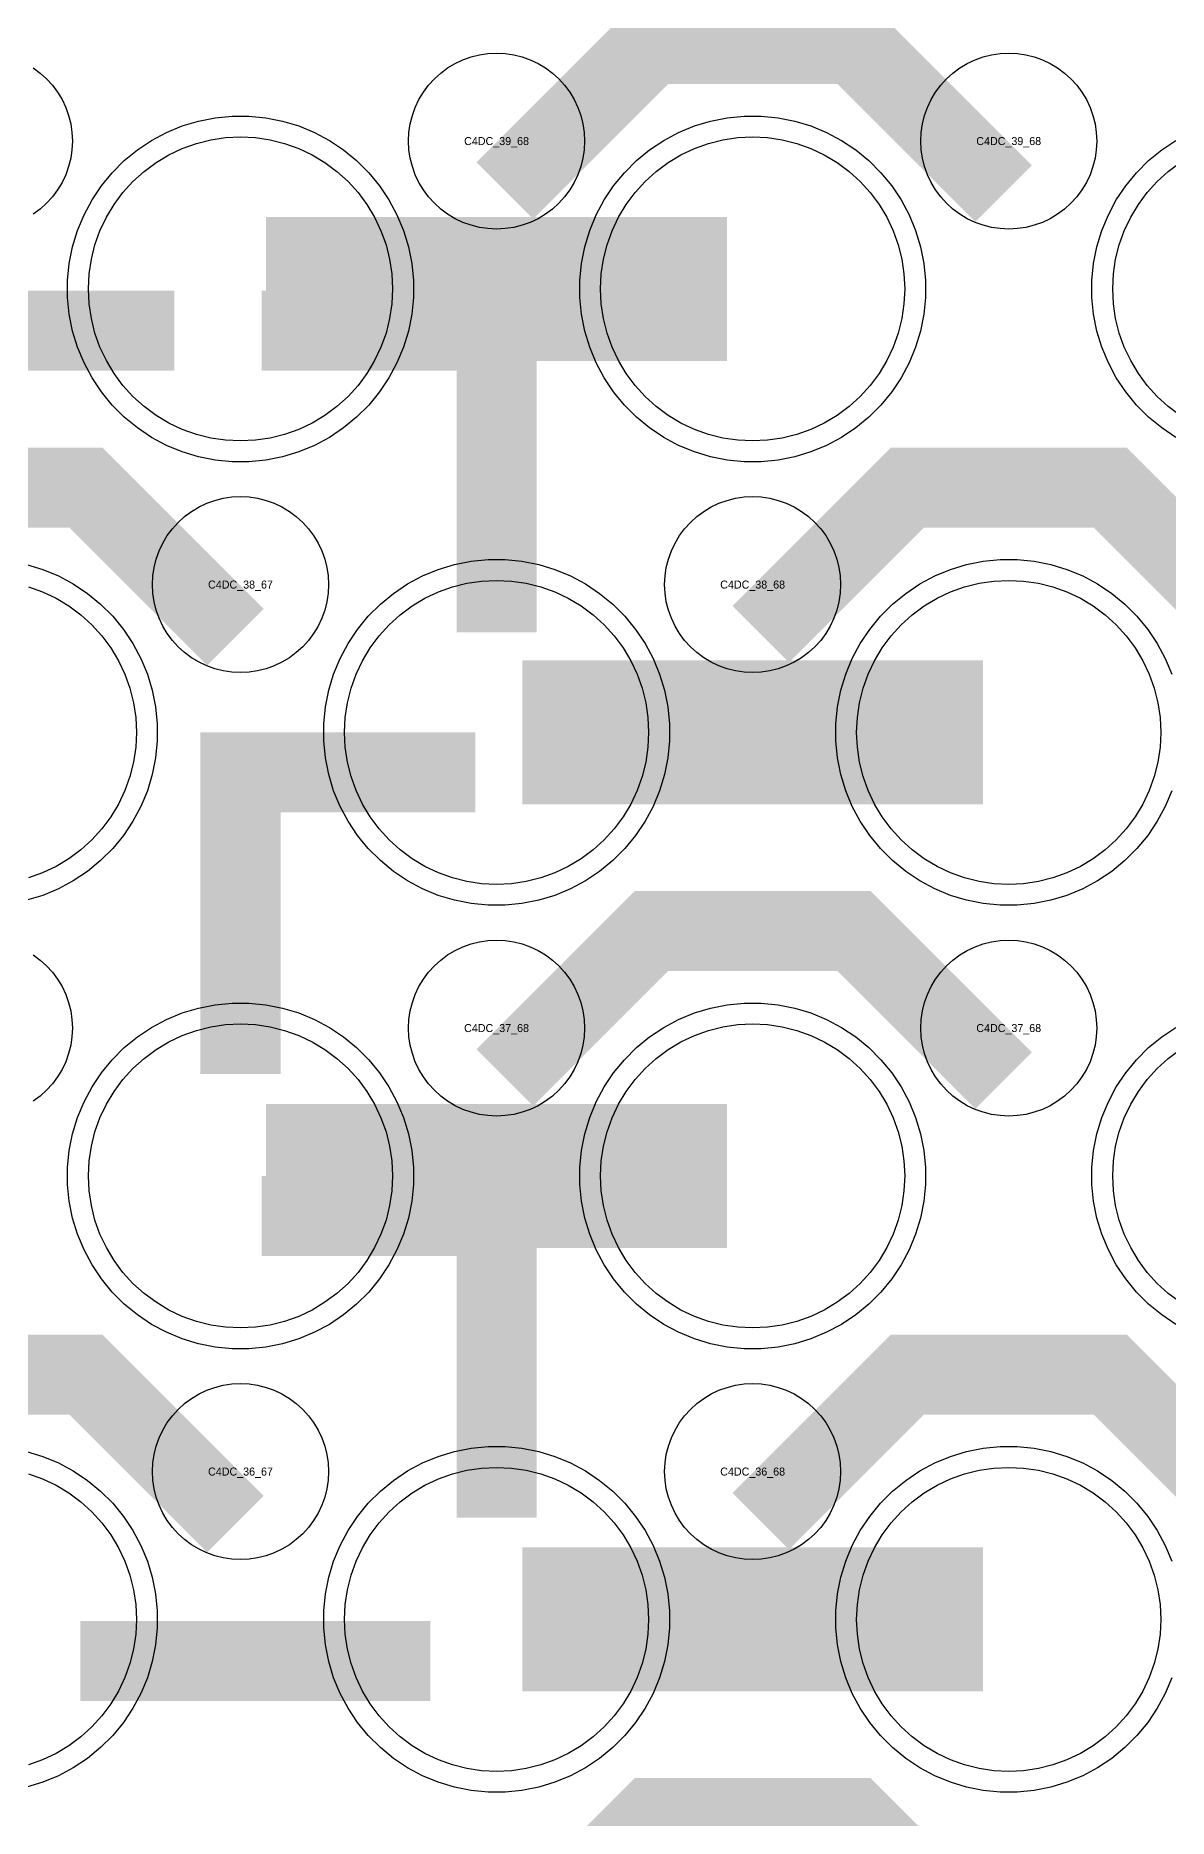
# Model space of a CAD drawing. Extents: x -11880 to 11880, y -14992 to 14992.
# Drawn here: x 9616 to 9970, y -9913 to -9356 of the extents above; entities that cross this region are included whole.
import ezdxf
from ezdxf.enums import TextEntityAlignment as Align

# ---------------------------------------------------------------- set-up
doc = ezdxf.new("R2010")
doc.units = 0
doc.header["$MEASUREMENT"] = 0
for name, color, linetype in [('GDS_775_DT_237', 138, 'CONTINUOUS'), ('RDL1_FS', 34, 'CONTINUOUS'), ('RDL_BS', 160, 'CONTINUOUS')]:
    doc.layers.add(name, color=color, linetype=linetype)

msp = doc.modelspace()

# ---------------------------------------------------------------- linework, layer by layer
at = {"layer": 'RDL1_FS'}
for points in [[(9680, -9483.074), (9675.343, -9482.845), (9670.732, -9482.161), (9666.209, -9481.029), (9661.819, -9479.457), (9657.605, -9477.465), (9653.605, -9475.067), (9649.86, -9472.289), (9646.406, -9469.159), (9643.276, -9465.705), (9640.498, -9461.96), (9638.1, -9457.96), (9636.108, -9453.746), (9634.536, -9449.356), (9633.404, -9444.833), (9632.72, -9440.222), (9632.491, -9435.565), (9632.72, -9430.908), (9633.404, -9426.297), (9634.536, -9421.774), (9636.108, -9417.384), (9638.1, -9413.17), (9640.498, -9409.17), (9643.276, -9405.425), (9646.406, -9401.971), (9649.86, -9398.841), (9653.605, -9396.063), (9657.605, -9393.665), (9661.819, -9391.673), (9666.209, -9390.101), (9670.732, -9388.969), (9675.343, -9388.285), (9680, -9388.056), (9684.657, -9388.285), (9689.268, -9388.969), (9693.791, -9390.101), (9698.181, -9391.673), (9702.395, -9393.665), (9706.395, -9396.063), (9710.14, -9398.841), (9713.594, -9401.971), (9716.724, -9405.425), (9719.502, -9409.17), (9721.9, -9413.17), (9723.892, -9417.384), (9725.464, -9421.774), (9726.596, -9426.297), (9727.28, -9430.908), (9727.509, -9435.565), (9727.28, -9440.222), (9726.596, -9444.833), (9725.464, -9449.356), (9723.892, -9453.746), (9721.9, -9457.96), (9719.502, -9461.96), (9716.724, -9465.705), (9713.594, -9469.159), (9710.14, -9472.289), (9706.395, -9475.067), (9702.395, -9477.465), (9698.181, -9479.457), (9693.791, -9481.029), (9689.268, -9482.161), (9684.657, -9482.845)], [(9840, -9483.074), (9835.343, -9482.845), (9830.732, -9482.161), (9826.209, -9481.029), (9821.819, -9479.457), (9817.605, -9477.465), (9813.605, -9475.067), (9809.86, -9472.289), (9806.406, -9469.159), (9803.276, -9465.705), (9800.498, -9461.96), (9798.1, -9457.96), (9796.108, -9453.746), (9794.536, -9449.356), (9793.404, -9444.833), (9792.72, -9440.222), (9792.491, -9435.565), (9792.72, -9430.908), (9793.404, -9426.297), (9794.536, -9421.774), (9796.108, -9417.384), (9798.1, -9413.17), (9800.498, -9409.17), (9803.276, -9405.425), (9806.406, -9401.971), (9809.86, -9398.841), (9813.605, -9396.063), (9817.605, -9393.665), (9821.819, -9391.673), (9826.209, -9390.101), (9830.732, -9388.969), (9835.343, -9388.285), (9840, -9388.056), (9844.657, -9388.285), (9849.268, -9388.969), (9853.791, -9390.101), (9858.181, -9391.673), (9862.395, -9393.665), (9866.395, -9396.063), (9870.14, -9398.841), (9873.594, -9401.971), (9876.724, -9405.425), (9879.502, -9409.17), (9881.9, -9413.17), (9883.892, -9417.384), (9885.464, -9421.774), (9886.596, -9426.297), (9887.28, -9430.908), (9887.509, -9435.565), (9887.28, -9440.222), (9886.596, -9444.833), (9885.464, -9449.356), (9883.892, -9453.746), (9881.9, -9457.96), (9879.502, -9461.96), (9876.724, -9465.705), (9873.594, -9469.159), (9870.14, -9472.289), (9866.395, -9475.067), (9862.395, -9477.465), (9858.181, -9479.457), (9853.791, -9481.029), (9849.268, -9482.161), (9844.657, -9482.845)], [(9760, -9621.639), (9755.343, -9621.41), (9750.732, -9620.726), (9746.209, -9619.594), (9741.819, -9618.022), (9737.605, -9616.03), (9733.605, -9613.632), (9729.86, -9610.854), (9726.406, -9607.724), (9723.276, -9604.27), (9720.498, -9600.525), (9718.1, -9596.525), (9716.108, -9592.311), (9714.536, -9587.921), (9713.404, -9583.398), (9712.72, -9578.787), (9712.491, -9574.13), (9712.72, -9569.473), (9713.404, -9564.862), (9714.536, -9560.339), (9716.108, -9555.949), (9718.1, -9551.735), (9720.498, -9547.735), (9723.276, -9543.99), (9726.406, -9540.536), (9729.86, -9537.406), (9733.605, -9534.628), (9737.605, -9532.23), (9741.819, -9530.238), (9746.209, -9528.666), (9750.732, -9527.534), (9755.343, -9526.85), (9760, -9526.621), (9764.657, -9526.85), (9769.268, -9527.534), (9773.791, -9528.666), (9778.181, -9530.238), (9782.395, -9532.23), (9786.395, -9534.628), (9790.14, -9537.406), (9793.594, -9540.536), (9796.724, -9543.99), (9799.502, -9547.735), (9801.9, -9551.735), (9803.892, -9555.949), (9805.464, -9560.339), (9806.596, -9564.862), (9807.28, -9569.473), (9807.509, -9574.13), (9807.28, -9578.787), (9806.596, -9583.398), (9805.464, -9587.921), (9803.892, -9592.311), (9801.9, -9596.525), (9799.502, -9600.525), (9796.724, -9604.27), (9793.594, -9607.724), (9790.14, -9610.854), (9786.395, -9613.632), (9782.395, -9616.03), (9778.181, -9618.022), (9773.791, -9619.594), (9769.268, -9620.726), (9764.657, -9621.41)], [(9920, -9621.639), (9915.343, -9621.41), (9910.732, -9620.726), (9906.209, -9619.594), (9901.819, -9618.022), (9897.605, -9616.03), (9893.605, -9613.632), (9889.86, -9610.854), (9886.406, -9607.724), (9883.276, -9604.27), (9880.498, -9600.525), (9878.1, -9596.525), (9876.108, -9592.311), (9874.536, -9587.921), (9873.404, -9583.398), (9872.72, -9578.787), (9872.491, -9574.13), (9872.72, -9569.473), (9873.404, -9564.862), (9874.536, -9560.339), (9876.108, -9555.949), (9878.1, -9551.735), (9880.498, -9547.735), (9883.276, -9543.99), (9886.406, -9540.536), (9889.86, -9537.406), (9893.605, -9534.628), (9897.605, -9532.23), (9901.819, -9530.238), (9906.209, -9528.666), (9910.732, -9527.534), (9915.343, -9526.85), (9920, -9526.621), (9924.657, -9526.85), (9929.268, -9527.534), (9933.791, -9528.666), (9938.181, -9530.238), (9942.395, -9532.23), (9946.395, -9534.628), (9950.14, -9537.406), (9953.594, -9540.536), (9956.724, -9543.99), (9959.502, -9547.735), (9961.9, -9551.735), (9963.892, -9555.949), (9965.464, -9560.339), (9966.596, -9564.862), (9967.28, -9569.473), (9967.509, -9574.13), (9967.28, -9578.787), (9966.596, -9583.398), (9965.464, -9587.921), (9963.892, -9592.311), (9961.9, -9596.525), (9959.502, -9600.525), (9956.724, -9604.27), (9953.594, -9607.724), (9950.14, -9610.854), (9946.395, -9613.632), (9942.395, -9616.03), (9938.181, -9618.022), (9933.791, -9619.594), (9929.268, -9620.726), (9924.657, -9621.41)], [(9680, -9760.204), (9675.343, -9759.975), (9670.732, -9759.291), (9666.209, -9758.159), (9661.819, -9756.587), (9657.605, -9754.595), (9653.605, -9752.197), (9649.86, -9749.419), (9646.406, -9746.289), (9643.276, -9742.835), (9640.498, -9739.09), (9638.1, -9735.09), (9636.108, -9730.876), (9634.536, -9726.486), (9633.404, -9721.963), (9632.72, -9717.352), (9632.491, -9712.695), (9632.72, -9708.038), (9633.404, -9703.427), (9634.536, -9698.904), (9636.108, -9694.514), (9638.1, -9690.3), (9640.498, -9686.3), (9643.276, -9682.555), (9646.406, -9679.101), (9649.86, -9675.971), (9653.605, -9673.193), (9657.605, -9670.795), (9661.819, -9668.803), (9666.209, -9667.231), (9670.732, -9666.099), (9675.343, -9665.415), (9680, -9665.186), (9684.657, -9665.415), (9689.268, -9666.099), (9693.791, -9667.231), (9698.181, -9668.803), (9702.395, -9670.795), (9706.395, -9673.193), (9710.14, -9675.971), (9713.594, -9679.101), (9716.724, -9682.555), (9719.502, -9686.3), (9721.9, -9690.3), (9723.892, -9694.514), (9725.464, -9698.904), (9726.596, -9703.427), (9727.28, -9708.038), (9727.509, -9712.695), (9727.28, -9717.352), (9726.596, -9721.963), (9725.464, -9726.486), (9723.892, -9730.876), (9721.9, -9735.09), (9719.502, -9739.09), (9716.724, -9742.835), (9713.594, -9746.289), (9710.14, -9749.419), (9706.395, -9752.197), (9702.395, -9754.595), (9698.181, -9756.587), (9693.791, -9758.159), (9689.268, -9759.291), (9684.657, -9759.975)], [(9840, -9760.204), (9835.343, -9759.975), (9830.732, -9759.291), (9826.209, -9758.159), (9821.819, -9756.587), (9817.605, -9754.595), (9813.605, -9752.197), (9809.86, -9749.419), (9806.406, -9746.289), (9803.276, -9742.835), (9800.498, -9739.09), (9798.1, -9735.09), (9796.108, -9730.876), (9794.536, -9726.486), (9793.404, -9721.963), (9792.72, -9717.352), (9792.491, -9712.695), (9792.72, -9708.038), (9793.404, -9703.427), (9794.536, -9698.904), (9796.108, -9694.514), (9798.1, -9690.3), (9800.498, -9686.3), (9803.276, -9682.555), (9806.406, -9679.101), (9809.86, -9675.971), (9813.605, -9673.193), (9817.605, -9670.795), (9821.819, -9668.803), (9826.209, -9667.231), (9830.732, -9666.099), (9835.343, -9665.415), (9840, -9665.186), (9844.657, -9665.415), (9849.268, -9666.099), (9853.791, -9667.231), (9858.181, -9668.803), (9862.395, -9670.795), (9866.395, -9673.193), (9870.14, -9675.971), (9873.594, -9679.101), (9876.724, -9682.555), (9879.502, -9686.3), (9881.9, -9690.3), (9883.892, -9694.514), (9885.464, -9698.904), (9886.596, -9703.427), (9887.28, -9708.038), (9887.509, -9712.695), (9887.28, -9717.352), (9886.596, -9721.963), (9885.464, -9726.486), (9883.892, -9730.876), (9881.9, -9735.09), (9879.502, -9739.09), (9876.724, -9742.835), (9873.594, -9746.289), (9870.14, -9749.419), (9866.395, -9752.197), (9862.395, -9754.595), (9858.181, -9756.587), (9853.791, -9758.159), (9849.268, -9759.291), (9844.657, -9759.975)], [(9760, -9898.769), (9755.343, -9898.54), (9750.732, -9897.856), (9746.209, -9896.724), (9741.819, -9895.152), (9737.605, -9893.16), (9733.605, -9890.762), (9729.86, -9887.984), (9726.406, -9884.854), (9723.276, -9881.4), (9720.498, -9877.655), (9718.1, -9873.655), (9716.108, -9869.441), (9714.536, -9865.051), (9713.404, -9860.528), (9712.72, -9855.917), (9712.491, -9851.26), (9712.72, -9846.603), (9713.404, -9841.992), (9714.536, -9837.469), (9716.108, -9833.079), (9718.1, -9828.865), (9720.498, -9824.865), (9723.276, -9821.12), (9726.406, -9817.666), (9729.86, -9814.536), (9733.605, -9811.758), (9737.605, -9809.36), (9741.819, -9807.368), (9746.209, -9805.796), (9750.732, -9804.664), (9755.343, -9803.98), (9760, -9803.751), (9764.657, -9803.98), (9769.268, -9804.664), (9773.791, -9805.796), (9778.181, -9807.368), (9782.395, -9809.36), (9786.395, -9811.758), (9790.14, -9814.536), (9793.594, -9817.666), (9796.724, -9821.12), (9799.502, -9824.865), (9801.9, -9828.865), (9803.892, -9833.079), (9805.464, -9837.469), (9806.596, -9841.992), (9807.28, -9846.603), (9807.509, -9851.26), (9807.28, -9855.917), (9806.596, -9860.528), (9805.464, -9865.051), (9803.892, -9869.441), (9801.9, -9873.655), (9799.502, -9877.655), (9796.724, -9881.4), (9793.594, -9884.854), (9790.14, -9887.984), (9786.395, -9890.762), (9782.395, -9893.16), (9778.181, -9895.152), (9773.791, -9896.724), (9769.268, -9897.856), (9764.657, -9898.54)], [(9920, -9898.769), (9915.343, -9898.54), (9910.732, -9897.856), (9906.209, -9896.724), (9901.819, -9895.152), (9897.605, -9893.16), (9893.605, -9890.762), (9889.86, -9887.984), (9886.406, -9884.854), (9883.276, -9881.4), (9880.498, -9877.655), (9878.1, -9873.655), (9876.108, -9869.441), (9874.536, -9865.051), (9873.404, -9860.528), (9872.72, -9855.917), (9872.491, -9851.26), (9872.72, -9846.603), (9873.404, -9841.992), (9874.536, -9837.469), (9876.108, -9833.079), (9878.1, -9828.865), (9880.498, -9824.865), (9883.276, -9821.12), (9886.406, -9817.666), (9889.86, -9814.536), (9893.605, -9811.758), (9897.605, -9809.36), (9901.819, -9807.368), (9906.209, -9805.796), (9910.732, -9804.664), (9915.343, -9803.98), (9920, -9803.751), (9924.657, -9803.98), (9929.268, -9804.664), (9933.791, -9805.796), (9938.181, -9807.368), (9942.395, -9809.36), (9946.395, -9811.758), (9950.14, -9814.536), (9953.594, -9817.666), (9956.724, -9821.12), (9959.502, -9824.865), (9961.9, -9828.865), (9963.892, -9833.079), (9965.464, -9837.469), (9966.596, -9841.992), (9967.28, -9846.603), (9967.509, -9851.26), (9967.28, -9855.917), (9966.596, -9860.528), (9965.464, -9865.051), (9963.892, -9869.441), (9961.9, -9873.655), (9959.502, -9877.655), (9956.724, -9881.4), (9953.594, -9884.854), (9950.14, -9887.984), (9946.395, -9890.762), (9942.395, -9893.16), (9938.181, -9895.152), (9933.791, -9896.724), (9929.268, -9897.856), (9924.657, -9898.54)]]:
    msp.add_lwpolyline(points, close=True, dxfattribs=at)
for points in [[(9973.605, -9475.067), (9969.86, -9472.289), (9966.406, -9469.159), (9963.276, -9465.705), (9960.498, -9461.96), (9958.1, -9457.96), (9956.108, -9453.746), (9954.536, -9449.356), (9953.404, -9444.833), (9952.72, -9440.222), (9952.491, -9435.565), (9952.72, -9430.908), (9953.404, -9426.297), (9954.536, -9421.774), (9956.108, -9417.384), (9958.1, -9413.17), (9960.498, -9409.17), (9963.276, -9405.425), (9966.406, -9401.971), (9969.86, -9398.841), (9973.605, -9396.063)], [(9973.605, -9752.197), (9969.86, -9749.419), (9966.406, -9746.289), (9963.276, -9742.835), (9960.498, -9739.09), (9958.1, -9735.09), (9956.108, -9730.876), (9954.536, -9726.486), (9953.404, -9721.963), (9952.72, -9717.352), (9952.491, -9712.695), (9952.72, -9708.038), (9953.404, -9703.427), (9954.536, -9698.904), (9956.108, -9694.514), (9958.1, -9690.3), (9960.498, -9686.3), (9963.276, -9682.555), (9966.406, -9679.101), (9969.86, -9675.971), (9973.605, -9673.193)], [(9613.791, -9805.796), (9618.181, -9807.368), (9622.395, -9809.36), (9626.395, -9811.758), (9630.14, -9814.536), (9633.594, -9817.666), (9636.724, -9821.12), (9639.502, -9824.865), (9641.9, -9828.865), (9643.892, -9833.079), (9645.464, -9837.469), (9646.596, -9841.992), (9647.28, -9846.603), (9647.509, -9851.26), (9647.28, -9855.917), (9646.596, -9860.528), (9645.464, -9865.051), (9643.892, -9869.441), (9641.9, -9873.655), (9639.502, -9877.655), (9636.724, -9881.4), (9633.594, -9884.854), (9630.14, -9887.984), (9626.395, -9890.762), (9622.395, -9893.16), (9618.181, -9895.152), (9613.791, -9896.724)]]:
    msp.add_lwpolyline(points, dxfattribs=at)
for points in [[(9688.002, -9435.565, 45, 45, 0), (9760.002, -9435.565, 45, 45, 0)], [(9760.002, -9435.565, 45, 45, 0), (9832.002, -9435.565, 45, 45, 0)], [(9768.002, -9574.13, 45, 45, 0), (9840.002, -9574.13, 45, 45, 0)], [(9840.002, -9574.13, 45, 45, 0), (9912.002, -9574.13, 45, 45, 0)], [(9688.002, -9712.695, 45, 45, 0), (9760.002, -9712.695, 45, 45, 0)], [(9760.002, -9712.695, 45, 45, 0), (9832.002, -9712.695, 45, 45, 0)], [(9768.002, -9851.26, 45, 45, 0), (9840.002, -9851.26, 45, 45, 0)], [(9840.002, -9851.26, 45, 45, 0), (9912.002, -9851.26, 45, 45, 0)]]:
    msp.add_lwpolyline(points, format="xyseb", dxfattribs=at)
at = {"layer": 'RDL1_FS', "color": 241, "true_color": 0xf7abae}
msp.add_lwpolyline([(9613.791, -9528.666), (9618.181, -9530.238), (9622.395, -9532.23), (9626.395, -9534.628), (9630.14, -9537.406), (9633.594, -9540.536), (9636.724, -9543.99), (9639.502, -9547.735), (9641.9, -9551.735), (9643.892, -9555.949), (9645.464, -9560.339), (9646.596, -9564.862), (9647.28, -9569.473), (9647.509, -9574.13), (9647.28, -9578.787), (9646.596, -9583.398), (9645.464, -9587.921), (9643.892, -9592.311), (9641.9, -9596.525), (9639.502, -9600.525), (9636.724, -9604.27), (9633.594, -9607.724), (9630.14, -9610.854), (9626.395, -9613.632), (9622.395, -9616.03), (9618.181, -9618.022), (9613.791, -9619.594)], dxfattribs=at)
at = {"layer": 'RDL_BS'}
for points in [[(9762.562, -9404.879, 25, 25, 0), (9808.377, -9359.064, 25, 25, 0), (9841.93, -9359.064, 25, 25, 0)], [(9918.401, -9405.778, 25, 25, 0), (9871.687, -9359.064, 25, 25, 0), (9841.929, -9359.064, 25, 25, 0)], [(9760, -9542.855, 25, 25, 0), (9760, -9436.078, 25, 25, 0)], [(9550.016, -9448.578, 25, 25, 0), (9659.281, -9448.578, 25, 25, 0)], [(9772.5, -9448.578, 25, 25, 0), (9686.667, -9448.578, 25, 25, 0)], [(9732.944, -9448.578, 25, 25, 0), (9691.74, -9448.578, 25, 25, 0)], [(9760, -9466.547, 25, 25, 0), (9760, -9512.167, 25, 25, 0)], [(9678.401, -9544.343, 25, 25, 0), (9631.687, -9497.629, 25, 25, 0), (9601.929, -9497.629, 25, 25, 0)], [(9842.562, -9543.444, 25, 25, 0), (9888.377, -9497.629, 25, 25, 0), (9921.93, -9497.629, 25, 25, 0)], [(9998.401, -9544.343, 25, 25, 0), (9951.687, -9497.629, 25, 25, 0), (9921.929, -9497.629, 25, 25, 0)], [(9680, -9680.907, 25, 25, 0), (9680, -9574.13, 25, 25, 0)], [(9667.5, -9586.63, 25, 25, 0), (9753.333, -9586.63, 25, 25, 0)], [(9707.056, -9586.63, 25, 25, 0), (9748.26, -9586.63, 25, 25, 0)], [(9680, -9604.599, 25, 25, 0), (9680, -9650.219, 25, 25, 0)], [(9762.562, -9682.009, 25, 25, 0), (9808.377, -9636.194, 25, 25, 0), (9841.93, -9636.194, 25, 25, 0)], [(9918.401, -9682.908, 25, 25, 0), (9871.687, -9636.194, 25, 25, 0), (9841.929, -9636.194, 25, 25, 0)], [(9760, -9819.522, 25, 25, 0), (9760, -9712.745, 25, 25, 0)], [(9772.5, -9725.245, 25, 25, 0), (9686.667, -9725.245, 25, 25, 0)], [(9732.944, -9725.245, 25, 25, 0), (9691.74, -9725.245, 25, 25, 0)], [(9760, -9743.214, 25, 25, 0), (9760, -9788.834, 25, 25, 0)], [(9678.401, -9821.473, 25, 25, 0), (9631.687, -9774.759, 25, 25, 0), (9601.929, -9774.759, 25, 25, 0)], [(9842.562, -9820.574, 25, 25, 0), (9888.377, -9774.759, 25, 25, 0), (9921.93, -9774.759, 25, 25, 0)], [(9998.401, -9821.473, 25, 25, 0), (9951.687, -9774.759, 25, 25, 0), (9921.929, -9774.759, 25, 25, 0)], [(9630.016, -9864.273, 25, 25, 0), (9739.281, -9864.273, 25, 25, 0)], [(9762.562, -9959.134, 25, 25, 0), (9808.377, -9913.319, 25, 25, 0), (9841.93, -9913.319, 25, 25, 0)], [(9918.401, -9960.033, 25, 25, 0), (9871.687, -9913.319, 25, 25, 0), (9841.929, -9913.319, 25, 25, 0)]]:
    msp.add_lwpolyline(points, format="xyseb", dxfattribs=at)
for points in [[(9760, -9416.871), (9757.307, -9416.739), (9754.635, -9416.343), (9752.016, -9415.686), (9749.481, -9414.779), (9747.044, -9413.627), (9744.72, -9412.234), (9742.557, -9410.631), (9740.558, -9408.819), (9738.746, -9406.82), (9737.143, -9404.657), (9735.75, -9402.333), (9734.598, -9399.896), (9733.691, -9397.361), (9733.034, -9394.742), (9732.638, -9392.07), (9732.506, -9389.377), (9732.638, -9386.684), (9733.034, -9384.012), (9733.691, -9381.393), (9734.598, -9378.858), (9735.75, -9376.421), (9737.143, -9374.097), (9738.746, -9371.934), (9740.558, -9369.935), (9742.557, -9368.123), (9744.72, -9366.52), (9747.044, -9365.127), (9749.481, -9363.975), (9752.016, -9363.068), (9754.635, -9362.411), (9757.307, -9362.015), (9760, -9361.883), (9762.693, -9362.015), (9765.365, -9362.411), (9767.984, -9363.068), (9770.519, -9363.975), (9772.956, -9365.127), (9775.28, -9366.52), (9777.443, -9368.123), (9779.442, -9369.935), (9781.254, -9371.934), (9782.857, -9374.097), (9784.25, -9376.421), (9785.402, -9378.858), (9786.309, -9381.393), (9786.966, -9384.012), (9787.362, -9386.684), (9787.494, -9389.377), (9787.362, -9392.07), (9786.966, -9394.742), (9786.309, -9397.361), (9785.402, -9399.896), (9784.25, -9402.333), (9782.857, -9404.657), (9781.254, -9406.82), (9779.442, -9408.819), (9777.443, -9410.631), (9775.28, -9412.234), (9772.956, -9413.627), (9770.519, -9414.779), (9767.984, -9415.686), (9765.365, -9416.343), (9762.693, -9416.739)], [(9920, -9416.871), (9917.307, -9416.739), (9914.635, -9416.343), (9912.016, -9415.686), (9909.481, -9414.779), (9907.044, -9413.627), (9904.72, -9412.234), (9902.557, -9410.631), (9900.558, -9408.819), (9898.746, -9406.82), (9897.143, -9404.657), (9895.75, -9402.333), (9894.598, -9399.896), (9893.691, -9397.361), (9893.034, -9394.742), (9892.638, -9392.07), (9892.506, -9389.377), (9892.638, -9386.684), (9893.034, -9384.012), (9893.691, -9381.393), (9894.598, -9378.858), (9895.75, -9376.421), (9897.143, -9374.097), (9898.746, -9371.934), (9900.558, -9369.935), (9902.557, -9368.123), (9904.72, -9366.52), (9907.044, -9365.127), (9909.481, -9363.975), (9912.016, -9363.068), (9914.635, -9362.411), (9917.307, -9362.015), (9920, -9361.883), (9922.693, -9362.015), (9925.365, -9362.411), (9927.984, -9363.068), (9930.519, -9363.975), (9932.956, -9365.127), (9935.28, -9366.52), (9937.443, -9368.123), (9939.442, -9369.935), (9941.254, -9371.934), (9942.857, -9374.097), (9944.25, -9376.421), (9945.402, -9378.858), (9946.309, -9381.393), (9946.966, -9384.012), (9947.362, -9386.684), (9947.494, -9389.377), (9947.362, -9392.07), (9946.966, -9394.742), (9946.309, -9397.361), (9945.402, -9399.896), (9944.25, -9402.333), (9942.857, -9404.657), (9941.254, -9406.82), (9939.442, -9408.819), (9937.443, -9410.631), (9935.28, -9412.234), (9932.956, -9413.627), (9930.519, -9414.779), (9927.984, -9415.686), (9925.365, -9416.343), (9922.693, -9416.739)], [(9677.356, -9489.565), (9672.062, -9489.048), (9666.835, -9488.002), (9661.795, -9486.471), (9656.885, -9484.44), (9652.223, -9481.948), (9647.809, -9479.001), (9643.708, -9475.639), (9639.926, -9471.857), (9636.564, -9467.756), (9633.617, -9463.342), (9631.125, -9458.68), (9629.094, -9453.77), (9627.563, -9448.73), (9626.517, -9443.503), (9626, -9438.209), (9626, -9432.921), (9626.517, -9427.627), (9627.563, -9422.4), (9629.094, -9417.36), (9631.125, -9412.45), (9633.617, -9407.788), (9636.564, -9403.374), (9639.926, -9399.273), (9643.708, -9395.491), (9647.809, -9392.129), (9652.223, -9389.182), (9656.885, -9386.69), (9661.795, -9384.659), (9666.835, -9383.128), (9672.062, -9382.082), (9677.356, -9381.565), (9682.644, -9381.565), (9687.938, -9382.082), (9693.165, -9383.128), (9698.205, -9384.659), (9703.115, -9386.69), (9707.777, -9389.182), (9712.191, -9392.129), (9716.292, -9395.491), (9720.074, -9399.273), (9723.436, -9403.374), (9726.383, -9407.788), (9728.875, -9412.45), (9730.906, -9417.36), (9732.437, -9422.4), (9733.483, -9427.627), (9734, -9432.921), (9734, -9438.209), (9733.483, -9443.503), (9732.437, -9448.73), (9730.906, -9453.77), (9728.875, -9458.68), (9726.383, -9463.342), (9723.436, -9467.756), (9720.074, -9471.857), (9716.292, -9475.639), (9712.191, -9479.001), (9707.777, -9481.948), (9703.115, -9484.44), (9698.205, -9486.471), (9693.165, -9488.002), (9687.938, -9489.048), (9682.644, -9489.565)], [(9837.356, -9489.565), (9832.062, -9489.048), (9826.835, -9488.002), (9821.795, -9486.471), (9816.885, -9484.44), (9812.223, -9481.948), (9807.809, -9479.001), (9803.708, -9475.639), (9799.926, -9471.857), (9796.564, -9467.756), (9793.617, -9463.342), (9791.125, -9458.68), (9789.094, -9453.77), (9787.563, -9448.73), (9786.517, -9443.503), (9786, -9438.209), (9786, -9432.921), (9786.517, -9427.627), (9787.563, -9422.4), (9789.094, -9417.36), (9791.125, -9412.45), (9793.617, -9407.788), (9796.564, -9403.374), (9799.926, -9399.273), (9803.708, -9395.491), (9807.809, -9392.129), (9812.223, -9389.182), (9816.885, -9386.69), (9821.795, -9384.659), (9826.835, -9383.128), (9832.062, -9382.082), (9837.356, -9381.565), (9842.644, -9381.565), (9847.938, -9382.082), (9853.165, -9383.128), (9858.205, -9384.659), (9863.115, -9386.69), (9867.777, -9389.182), (9872.191, -9392.129), (9876.292, -9395.491), (9880.074, -9399.273), (9883.436, -9403.374), (9886.383, -9407.788), (9888.875, -9412.45), (9890.906, -9417.36), (9892.437, -9422.4), (9893.483, -9427.627), (9894, -9432.921), (9894, -9438.209), (9893.483, -9443.503), (9892.437, -9448.73), (9890.906, -9453.77), (9888.875, -9458.68), (9886.383, -9463.342), (9883.436, -9467.756), (9880.074, -9471.857), (9876.292, -9475.639), (9872.191, -9479.001), (9867.777, -9481.948), (9863.115, -9484.44), (9858.205, -9486.471), (9853.165, -9488.002), (9847.938, -9489.048), (9842.644, -9489.565)], [(9680, -9555.436), (9677.307, -9555.304), (9674.635, -9554.908), (9672.016, -9554.251), (9669.481, -9553.344), (9667.044, -9552.192), (9664.72, -9550.799), (9662.557, -9549.196), (9660.558, -9547.384), (9658.746, -9545.385), (9657.143, -9543.222), (9655.75, -9540.898), (9654.598, -9538.461), (9653.691, -9535.926), (9653.034, -9533.307), (9652.638, -9530.635), (9652.506, -9527.942), (9652.638, -9525.249), (9653.034, -9522.577), (9653.691, -9519.958), (9654.598, -9517.423), (9655.75, -9514.986), (9657.143, -9512.662), (9658.746, -9510.499), (9660.558, -9508.5), (9662.557, -9506.688), (9664.72, -9505.085), (9667.044, -9503.692), (9669.481, -9502.54), (9672.016, -9501.633), (9674.635, -9500.976), (9677.307, -9500.58), (9680, -9500.448), (9682.693, -9500.58), (9685.365, -9500.976), (9687.984, -9501.633), (9690.519, -9502.54), (9692.956, -9503.692), (9695.28, -9505.085), (9697.443, -9506.688), (9699.442, -9508.5), (9701.254, -9510.499), (9702.857, -9512.662), (9704.25, -9514.986), (9705.402, -9517.423), (9706.309, -9519.958), (9706.966, -9522.577), (9707.362, -9525.249), (9707.494, -9527.942), (9707.362, -9530.635), (9706.966, -9533.307), (9706.309, -9535.926), (9705.402, -9538.461), (9704.25, -9540.898), (9702.857, -9543.222), (9701.254, -9545.385), (9699.442, -9547.384), (9697.443, -9549.196), (9695.28, -9550.799), (9692.956, -9552.192), (9690.519, -9553.344), (9687.984, -9554.251), (9685.365, -9554.908), (9682.693, -9555.304)], [(9840, -9555.436), (9837.307, -9555.304), (9834.635, -9554.908), (9832.016, -9554.251), (9829.481, -9553.344), (9827.044, -9552.192), (9824.72, -9550.799), (9822.557, -9549.196), (9820.558, -9547.384), (9818.746, -9545.385), (9817.143, -9543.222), (9815.75, -9540.898), (9814.598, -9538.461), (9813.691, -9535.926), (9813.034, -9533.307), (9812.638, -9530.635), (9812.506, -9527.942), (9812.638, -9525.249), (9813.034, -9522.577), (9813.691, -9519.958), (9814.598, -9517.423), (9815.75, -9514.986), (9817.143, -9512.662), (9818.746, -9510.499), (9820.558, -9508.5), (9822.557, -9506.688), (9824.72, -9505.085), (9827.044, -9503.692), (9829.481, -9502.54), (9832.016, -9501.633), (9834.635, -9500.976), (9837.307, -9500.58), (9840, -9500.448), (9842.693, -9500.58), (9845.365, -9500.976), (9847.984, -9501.633), (9850.519, -9502.54), (9852.956, -9503.692), (9855.28, -9505.085), (9857.443, -9506.688), (9859.442, -9508.5), (9861.254, -9510.499), (9862.857, -9512.662), (9864.25, -9514.986), (9865.402, -9517.423), (9866.309, -9519.958), (9866.966, -9522.577), (9867.362, -9525.249), (9867.494, -9527.942), (9867.362, -9530.635), (9866.966, -9533.307), (9866.309, -9535.926), (9865.402, -9538.461), (9864.25, -9540.898), (9862.857, -9543.222), (9861.254, -9545.385), (9859.442, -9547.384), (9857.443, -9549.196), (9855.28, -9550.799), (9852.956, -9552.192), (9850.519, -9553.344), (9847.984, -9554.251), (9845.365, -9554.908), (9842.693, -9555.304)], [(9757.356, -9628.13), (9752.062, -9627.613), (9746.835, -9626.567), (9741.795, -9625.036), (9736.885, -9623.005), (9732.223, -9620.513), (9727.809, -9617.566), (9723.708, -9614.204), (9719.926, -9610.422), (9716.564, -9606.321), (9713.617, -9601.907), (9711.125, -9597.245), (9709.094, -9592.335), (9707.563, -9587.295), (9706.517, -9582.068), (9706, -9576.774), (9706, -9571.486), (9706.517, -9566.192), (9707.563, -9560.965), (9709.094, -9555.925), (9711.125, -9551.015), (9713.617, -9546.353), (9716.564, -9541.939), (9719.926, -9537.838), (9723.708, -9534.056), (9727.809, -9530.694), (9732.223, -9527.747), (9736.885, -9525.255), (9741.795, -9523.224), (9746.835, -9521.693), (9752.062, -9520.647), (9757.356, -9520.13), (9762.644, -9520.13), (9767.938, -9520.647), (9773.165, -9521.693), (9778.205, -9523.224), (9783.115, -9525.255), (9787.777, -9527.747), (9792.191, -9530.694), (9796.292, -9534.056), (9800.074, -9537.838), (9803.436, -9541.939), (9806.383, -9546.353), (9808.875, -9551.015), (9810.906, -9555.925), (9812.437, -9560.965), (9813.483, -9566.192), (9814, -9571.486), (9814, -9576.774), (9813.483, -9582.068), (9812.437, -9587.295), (9810.906, -9592.335), (9808.875, -9597.245), (9806.383, -9601.907), (9803.436, -9606.321), (9800.074, -9610.422), (9796.292, -9614.204), (9792.191, -9617.566), (9787.777, -9620.513), (9783.115, -9623.005), (9778.205, -9625.036), (9773.165, -9626.567), (9767.938, -9627.613), (9762.644, -9628.13)], [(9760, -9694.001), (9757.307, -9693.869), (9754.635, -9693.473), (9752.016, -9692.816), (9749.481, -9691.909), (9747.044, -9690.757), (9744.72, -9689.364), (9742.557, -9687.761), (9740.558, -9685.949), (9738.746, -9683.95), (9737.143, -9681.787), (9735.75, -9679.463), (9734.598, -9677.026), (9733.691, -9674.491), (9733.034, -9671.872), (9732.638, -9669.2), (9732.506, -9666.507), (9732.638, -9663.814), (9733.034, -9661.142), (9733.691, -9658.523), (9734.598, -9655.988), (9735.75, -9653.551), (9737.143, -9651.227), (9738.746, -9649.064), (9740.558, -9647.065), (9742.557, -9645.253), (9744.72, -9643.65), (9747.044, -9642.257), (9749.481, -9641.105), (9752.016, -9640.198), (9754.635, -9639.541), (9757.307, -9639.145), (9760, -9639.013), (9762.693, -9639.145), (9765.365, -9639.541), (9767.984, -9640.198), (9770.519, -9641.105), (9772.956, -9642.257), (9775.28, -9643.65), (9777.443, -9645.253), (9779.442, -9647.065), (9781.254, -9649.064), (9782.857, -9651.227), (9784.25, -9653.551), (9785.402, -9655.988), (9786.309, -9658.523), (9786.966, -9661.142), (9787.362, -9663.814), (9787.494, -9666.507), (9787.362, -9669.2), (9786.966, -9671.872), (9786.309, -9674.491), (9785.402, -9677.026), (9784.25, -9679.463), (9782.857, -9681.787), (9781.254, -9683.95), (9779.442, -9685.949), (9777.443, -9687.761), (9775.28, -9689.364), (9772.956, -9690.757), (9770.519, -9691.909), (9767.984, -9692.816), (9765.365, -9693.473), (9762.693, -9693.869)], [(9920, -9694.001), (9917.307, -9693.869), (9914.635, -9693.473), (9912.016, -9692.816), (9909.481, -9691.909), (9907.044, -9690.757), (9904.72, -9689.364), (9902.557, -9687.761), (9900.558, -9685.949), (9898.746, -9683.95), (9897.143, -9681.787), (9895.75, -9679.463), (9894.598, -9677.026), (9893.691, -9674.491), (9893.034, -9671.872), (9892.638, -9669.2), (9892.506, -9666.507), (9892.638, -9663.814), (9893.034, -9661.142), (9893.691, -9658.523), (9894.598, -9655.988), (9895.75, -9653.551), (9897.143, -9651.227), (9898.746, -9649.064), (9900.558, -9647.065), (9902.557, -9645.253), (9904.72, -9643.65), (9907.044, -9642.257), (9909.481, -9641.105), (9912.016, -9640.198), (9914.635, -9639.541), (9917.307, -9639.145), (9920, -9639.013), (9922.693, -9639.145), (9925.365, -9639.541), (9927.984, -9640.198), (9930.519, -9641.105), (9932.956, -9642.257), (9935.28, -9643.65), (9937.443, -9645.253), (9939.442, -9647.065), (9941.254, -9649.064), (9942.857, -9651.227), (9944.25, -9653.551), (9945.402, -9655.988), (9946.309, -9658.523), (9946.966, -9661.142), (9947.362, -9663.814), (9947.494, -9666.507), (9947.362, -9669.2), (9946.966, -9671.872), (9946.309, -9674.491), (9945.402, -9677.026), (9944.25, -9679.463), (9942.857, -9681.787), (9941.254, -9683.95), (9939.442, -9685.949), (9937.443, -9687.761), (9935.28, -9689.364), (9932.956, -9690.757), (9930.519, -9691.909), (9927.984, -9692.816), (9925.365, -9693.473), (9922.693, -9693.869)], [(9677.356, -9766.695), (9672.062, -9766.178), (9666.835, -9765.132), (9661.795, -9763.601), (9656.885, -9761.57), (9652.223, -9759.078), (9647.809, -9756.131), (9643.708, -9752.769), (9639.926, -9748.987), (9636.564, -9744.886), (9633.617, -9740.472), (9631.125, -9735.81), (9629.094, -9730.9), (9627.563, -9725.86), (9626.517, -9720.633), (9626, -9715.339), (9626, -9710.051), (9626.517, -9704.757), (9627.563, -9699.53), (9629.094, -9694.49), (9631.125, -9689.58), (9633.617, -9684.918), (9636.564, -9680.504), (9639.926, -9676.403), (9643.708, -9672.621), (9647.809, -9669.259), (9652.223, -9666.312), (9656.885, -9663.82), (9661.795, -9661.789), (9666.835, -9660.258), (9672.062, -9659.212), (9677.356, -9658.695), (9682.644, -9658.695), (9687.938, -9659.212), (9693.165, -9660.258), (9698.205, -9661.789), (9703.115, -9663.82), (9707.777, -9666.312), (9712.191, -9669.259), (9716.292, -9672.621), (9720.074, -9676.403), (9723.436, -9680.504), (9726.383, -9684.918), (9728.875, -9689.58), (9730.906, -9694.49), (9732.437, -9699.53), (9733.483, -9704.757), (9734, -9710.051), (9734, -9715.339), (9733.483, -9720.633), (9732.437, -9725.86), (9730.906, -9730.9), (9728.875, -9735.81), (9726.383, -9740.472), (9723.436, -9744.886), (9720.074, -9748.987), (9716.292, -9752.769), (9712.191, -9756.131), (9707.777, -9759.078), (9703.115, -9761.57), (9698.205, -9763.601), (9693.165, -9765.132), (9687.938, -9766.178), (9682.644, -9766.695)], [(9837.356, -9766.695), (9832.062, -9766.178), (9826.835, -9765.132), (9821.795, -9763.601), (9816.885, -9761.57), (9812.223, -9759.078), (9807.809, -9756.131), (9803.708, -9752.769), (9799.926, -9748.987), (9796.564, -9744.886), (9793.617, -9740.472), (9791.125, -9735.81), (9789.094, -9730.9), (9787.563, -9725.86), (9786.517, -9720.633), (9786, -9715.339), (9786, -9710.051), (9786.517, -9704.757), (9787.563, -9699.53), (9789.094, -9694.49), (9791.125, -9689.58), (9793.617, -9684.918), (9796.564, -9680.504), (9799.926, -9676.403), (9803.708, -9672.621), (9807.809, -9669.259), (9812.223, -9666.312), (9816.885, -9663.82), (9821.795, -9661.789), (9826.835, -9660.258), (9832.062, -9659.212), (9837.356, -9658.695), (9842.644, -9658.695), (9847.938, -9659.212), (9853.165, -9660.258), (9858.205, -9661.789), (9863.115, -9663.82), (9867.777, -9666.312), (9872.191, -9669.259), (9876.292, -9672.621), (9880.074, -9676.403), (9883.436, -9680.504), (9886.383, -9684.918), (9888.875, -9689.58), (9890.906, -9694.49), (9892.437, -9699.53), (9893.483, -9704.757), (9894, -9710.051), (9894, -9715.339), (9893.483, -9720.633), (9892.437, -9725.86), (9890.906, -9730.9), (9888.875, -9735.81), (9886.383, -9740.472), (9883.436, -9744.886), (9880.074, -9748.987), (9876.292, -9752.769), (9872.191, -9756.131), (9867.777, -9759.078), (9863.115, -9761.57), (9858.205, -9763.601), (9853.165, -9765.132), (9847.938, -9766.178), (9842.644, -9766.695)], [(9680, -9832.566), (9677.307, -9832.434), (9674.635, -9832.038), (9672.016, -9831.381), (9669.481, -9830.474), (9667.044, -9829.322), (9664.72, -9827.929), (9662.557, -9826.326), (9660.558, -9824.514), (9658.746, -9822.515), (9657.143, -9820.352), (9655.75, -9818.028), (9654.598, -9815.591), (9653.691, -9813.056), (9653.034, -9810.437), (9652.638, -9807.765), (9652.506, -9805.072), (9652.638, -9802.379), (9653.034, -9799.707), (9653.691, -9797.088), (9654.598, -9794.553), (9655.75, -9792.116), (9657.143, -9789.792), (9658.746, -9787.629), (9660.558, -9785.63), (9662.557, -9783.818), (9664.72, -9782.215), (9667.044, -9780.822), (9669.481, -9779.67), (9672.016, -9778.763), (9674.635, -9778.106), (9677.307, -9777.71), (9680, -9777.578), (9682.693, -9777.71), (9685.365, -9778.106), (9687.984, -9778.763), (9690.519, -9779.67), (9692.956, -9780.822), (9695.28, -9782.215), (9697.443, -9783.818), (9699.442, -9785.63), (9701.254, -9787.629), (9702.857, -9789.792), (9704.25, -9792.116), (9705.402, -9794.553), (9706.309, -9797.088), (9706.966, -9799.707), (9707.362, -9802.379), (9707.494, -9805.072), (9707.362, -9807.765), (9706.966, -9810.437), (9706.309, -9813.056), (9705.402, -9815.591), (9704.25, -9818.028), (9702.857, -9820.352), (9701.254, -9822.515), (9699.442, -9824.514), (9697.443, -9826.326), (9695.28, -9827.929), (9692.956, -9829.322), (9690.519, -9830.474), (9687.984, -9831.381), (9685.365, -9832.038), (9682.693, -9832.434)], [(9840, -9832.566), (9837.307, -9832.434), (9834.635, -9832.038), (9832.016, -9831.381), (9829.481, -9830.474), (9827.044, -9829.322), (9824.72, -9827.929), (9822.557, -9826.326), (9820.558, -9824.514), (9818.746, -9822.515), (9817.143, -9820.352), (9815.75, -9818.028), (9814.598, -9815.591), (9813.691, -9813.056), (9813.034, -9810.437), (9812.638, -9807.765), (9812.506, -9805.072), (9812.638, -9802.379), (9813.034, -9799.707), (9813.691, -9797.088), (9814.598, -9794.553), (9815.75, -9792.116), (9817.143, -9789.792), (9818.746, -9787.629), (9820.558, -9785.63), (9822.557, -9783.818), (9824.72, -9782.215), (9827.044, -9780.822), (9829.481, -9779.67), (9832.016, -9778.763), (9834.635, -9778.106), (9837.307, -9777.71), (9840, -9777.578), (9842.693, -9777.71), (9845.365, -9778.106), (9847.984, -9778.763), (9850.519, -9779.67), (9852.956, -9780.822), (9855.28, -9782.215), (9857.443, -9783.818), (9859.442, -9785.63), (9861.254, -9787.629), (9862.857, -9789.792), (9864.25, -9792.116), (9865.402, -9794.553), (9866.309, -9797.088), (9866.966, -9799.707), (9867.362, -9802.379), (9867.494, -9805.072), (9867.362, -9807.765), (9866.966, -9810.437), (9866.309, -9813.056), (9865.402, -9815.591), (9864.25, -9818.028), (9862.857, -9820.352), (9861.254, -9822.515), (9859.442, -9824.514), (9857.443, -9826.326), (9855.28, -9827.929), (9852.956, -9829.322), (9850.519, -9830.474), (9847.984, -9831.381), (9845.365, -9832.038), (9842.693, -9832.434)], [(9757.356, -9905.26), (9752.062, -9904.743), (9746.835, -9903.697), (9741.795, -9902.166), (9736.885, -9900.135), (9732.223, -9897.643), (9727.809, -9894.696), (9723.708, -9891.334), (9719.926, -9887.552), (9716.564, -9883.451), (9713.617, -9879.037), (9711.125, -9874.375), (9709.094, -9869.465), (9707.563, -9864.425), (9706.517, -9859.198), (9706, -9853.904), (9706, -9848.616), (9706.517, -9843.322), (9707.563, -9838.095), (9709.094, -9833.055), (9711.125, -9828.145), (9713.617, -9823.483), (9716.564, -9819.069), (9719.926, -9814.968), (9723.708, -9811.186), (9727.809, -9807.824), (9732.223, -9804.877), (9736.885, -9802.385), (9741.795, -9800.354), (9746.835, -9798.823), (9752.062, -9797.777), (9757.356, -9797.26), (9762.644, -9797.26), (9767.938, -9797.777), (9773.165, -9798.823), (9778.205, -9800.354), (9783.115, -9802.385), (9787.777, -9804.877), (9792.191, -9807.824), (9796.292, -9811.186), (9800.074, -9814.968), (9803.436, -9819.069), (9806.383, -9823.483), (9808.875, -9828.145), (9810.906, -9833.055), (9812.437, -9838.095), (9813.483, -9843.322), (9814, -9848.616), (9814, -9853.904), (9813.483, -9859.198), (9812.437, -9864.425), (9810.906, -9869.465), (9808.875, -9874.375), (9806.383, -9879.037), (9803.436, -9883.451), (9800.074, -9887.552), (9796.292, -9891.334), (9792.191, -9894.696), (9787.777, -9897.643), (9783.115, -9900.135), (9778.205, -9902.166), (9773.165, -9903.697), (9767.938, -9904.743), (9762.644, -9905.26)]]:
    msp.add_lwpolyline(points, close=True, dxfattribs=at)
for points in [[(9615.28, -9366.52), (9617.443, -9368.123), (9619.442, -9369.935), (9621.254, -9371.934), (9622.857, -9374.097), (9624.25, -9376.421), (9625.402, -9378.858), (9626.309, -9381.393), (9626.966, -9384.012), (9627.362, -9386.684), (9627.494, -9389.377), (9627.362, -9392.07), (9626.966, -9394.742), (9626.309, -9397.361), (9625.402, -9399.896), (9624.25, -9402.333), (9622.857, -9404.657), (9621.254, -9406.82), (9619.442, -9408.819), (9617.443, -9410.631), (9615.28, -9412.234)], [(9972.223, -9481.948), (9967.809, -9479.001), (9963.708, -9475.639), (9959.926, -9471.857), (9956.564, -9467.756), (9953.617, -9463.342), (9951.125, -9458.68), (9949.094, -9453.77), (9947.563, -9448.73), (9946.517, -9443.503), (9946, -9438.209), (9946, -9432.921), (9946.517, -9427.627), (9947.563, -9422.4), (9949.094, -9417.36), (9951.125, -9412.45), (9953.617, -9407.788), (9956.564, -9403.374), (9959.926, -9399.273), (9963.708, -9395.491), (9967.809, -9392.129), (9972.223, -9389.182)], [(9970.906, -9592.335), (9968.875, -9597.245), (9966.383, -9601.907), (9963.436, -9606.321), (9960.074, -9610.422), (9956.292, -9614.204), (9952.191, -9617.566), (9947.777, -9620.513), (9943.115, -9623.005), (9938.205, -9625.036), (9933.165, -9626.567), (9927.938, -9627.613), (9922.644, -9628.13), (9917.356, -9628.13), (9912.062, -9627.613), (9906.835, -9626.567), (9901.795, -9625.036), (9896.885, -9623.005), (9892.223, -9620.513), (9887.809, -9617.566), (9883.708, -9614.204), (9879.926, -9610.422), (9876.564, -9606.321), (9873.617, -9601.907), (9871.125, -9597.245), (9869.094, -9592.335), (9867.563, -9587.295), (9866.517, -9582.068), (9866, -9576.774), (9866, -9571.486), (9866.517, -9566.192), (9867.563, -9560.965), (9869.094, -9555.925), (9871.125, -9551.015), (9873.617, -9546.353), (9876.564, -9541.939), (9879.926, -9537.838), (9883.708, -9534.056), (9887.809, -9530.694), (9892.223, -9527.747), (9896.885, -9525.255), (9901.795, -9523.224), (9906.835, -9521.693), (9912.062, -9520.647), (9917.356, -9520.13), (9922.644, -9520.13), (9927.938, -9520.647), (9933.165, -9521.693), (9938.205, -9523.224), (9943.115, -9525.255), (9947.777, -9527.747), (9952.191, -9530.694), (9956.292, -9534.056), (9960.074, -9537.838), (9963.436, -9541.939), (9966.383, -9546.353), (9968.875, -9551.015), (9970.906, -9555.925)], [(9615.28, -9643.65), (9617.443, -9645.253), (9619.442, -9647.065), (9621.254, -9649.064), (9622.857, -9651.227), (9624.25, -9653.551), (9625.402, -9655.988), (9626.309, -9658.523), (9626.966, -9661.142), (9627.362, -9663.814), (9627.494, -9666.507), (9627.362, -9669.2), (9626.966, -9671.872), (9626.309, -9674.491), (9625.402, -9677.026), (9624.25, -9679.463), (9622.857, -9681.787), (9621.254, -9683.95), (9619.442, -9685.949), (9617.443, -9687.761), (9615.28, -9689.364)], [(9972.223, -9759.078), (9967.809, -9756.131), (9963.708, -9752.769), (9959.926, -9748.987), (9956.564, -9744.886), (9953.617, -9740.472), (9951.125, -9735.81), (9949.094, -9730.9), (9947.563, -9725.86), (9946.517, -9720.633), (9946, -9715.339), (9946, -9710.051), (9946.517, -9704.757), (9947.563, -9699.53), (9949.094, -9694.49), (9951.125, -9689.58), (9953.617, -9684.918), (9956.564, -9680.504), (9959.926, -9676.403), (9963.708, -9672.621), (9967.809, -9669.259), (9972.223, -9666.312)], [(9613.165, -9798.823), (9618.205, -9800.354), (9623.115, -9802.385), (9627.777, -9804.877), (9632.191, -9807.824), (9636.292, -9811.186), (9640.074, -9814.968), (9643.436, -9819.069), (9646.383, -9823.483), (9648.875, -9828.145), (9650.906, -9833.055), (9652.437, -9838.095), (9653.483, -9843.322), (9654, -9848.616), (9654, -9853.904), (9653.483, -9859.198), (9652.437, -9864.425), (9650.906, -9869.465), (9648.875, -9874.375), (9646.383, -9879.037), (9643.436, -9883.451), (9640.074, -9887.552), (9636.292, -9891.334), (9632.191, -9894.696), (9627.777, -9897.643), (9623.115, -9900.135), (9618.205, -9902.166), (9613.165, -9903.697)], [(9970.906, -9869.465), (9968.875, -9874.375), (9966.383, -9879.037), (9963.436, -9883.451), (9960.074, -9887.552), (9956.292, -9891.334), (9952.191, -9894.696), (9947.777, -9897.643), (9943.115, -9900.135), (9938.205, -9902.166), (9933.165, -9903.697), (9927.938, -9904.743), (9922.644, -9905.26), (9917.356, -9905.26), (9912.062, -9904.743), (9906.835, -9903.697), (9901.795, -9902.166), (9896.885, -9900.135), (9892.223, -9897.643), (9887.809, -9894.696), (9883.708, -9891.334), (9879.926, -9887.552), (9876.564, -9883.451), (9873.617, -9879.037), (9871.125, -9874.375), (9869.094, -9869.465), (9867.563, -9864.425), (9866.517, -9859.198), (9866, -9853.904), (9866, -9848.616), (9866.517, -9843.322), (9867.563, -9838.095), (9869.094, -9833.055), (9871.125, -9828.145), (9873.617, -9823.483), (9876.564, -9819.069), (9879.926, -9814.968), (9883.708, -9811.186), (9887.809, -9807.824), (9892.223, -9804.877), (9896.885, -9802.385), (9901.795, -9800.354), (9906.835, -9798.823), (9912.062, -9797.777), (9917.356, -9797.26), (9922.644, -9797.26), (9927.938, -9797.777), (9933.165, -9798.823), (9938.205, -9800.354), (9943.115, -9802.385), (9947.777, -9804.877), (9952.191, -9807.824), (9956.292, -9811.186), (9960.074, -9814.968), (9963.436, -9819.069), (9966.383, -9823.483), (9968.875, -9828.145), (9970.906, -9833.055)]]:
    msp.add_lwpolyline(points, dxfattribs=at)
at = {"layer": 'RDL_BS', "color": 241, "true_color": 0xf7abae}
msp.add_lwpolyline([(9613.165, -9521.693), (9618.205, -9523.224), (9623.115, -9525.255), (9627.777, -9527.747), (9632.191, -9530.694), (9636.292, -9534.056), (9640.074, -9537.838), (9643.436, -9541.939), (9646.383, -9546.353), (9648.875, -9551.015), (9650.906, -9555.925), (9652.437, -9560.965), (9653.483, -9566.192), (9654, -9571.486), (9654, -9576.774), (9653.483, -9582.068), (9652.437, -9587.295), (9650.906, -9592.335), (9648.875, -9597.245), (9646.383, -9601.907), (9643.436, -9606.321), (9640.074, -9610.422), (9636.292, -9614.204), (9632.191, -9617.566), (9627.777, -9620.513), (9623.115, -9623.005), (9618.205, -9625.036), (9613.165, -9626.567)], dxfattribs=at)

# ---------------------------------------------------------------- texts
at = {"layer": 'GDS_775_DT_237'}
for s, p in [('C4DC_39_68', (9760, -9389.377)), ('C4DC_39_68', (9760, -9389.377)), ('C4DC_39_68', (9920, -9389.377)), ('C4DC_39_68', (9920, -9389.377)), ('C4DC_38_67', (9680, -9527.942)), ('C4DC_38_67', (9680, -9527.942)), ('C4DC_38_68', (9840, -9527.942)), ('C4DC_38_68', (9840, -9527.942)), ('C4DC_37_68', (9760, -9666.507)), ('C4DC_37_68', (9760, -9666.507)), ('C4DC_37_68', (9920, -9666.507)), ('C4DC_37_68', (9920, -9666.507)), ('C4DC_36_67', (9680, -9805.072)), ('C4DC_36_67', (9680, -9805.072)), ('C4DC_36_68', (9840, -9805.072)), ('C4DC_36_68', (9840, -9805.072))]:
    msp.add_text(s, height=2.5, dxfattribs=at).set_placement(p, align=Align.MIDDLE_CENTER)

doc.saveas('drawing.dxf')
